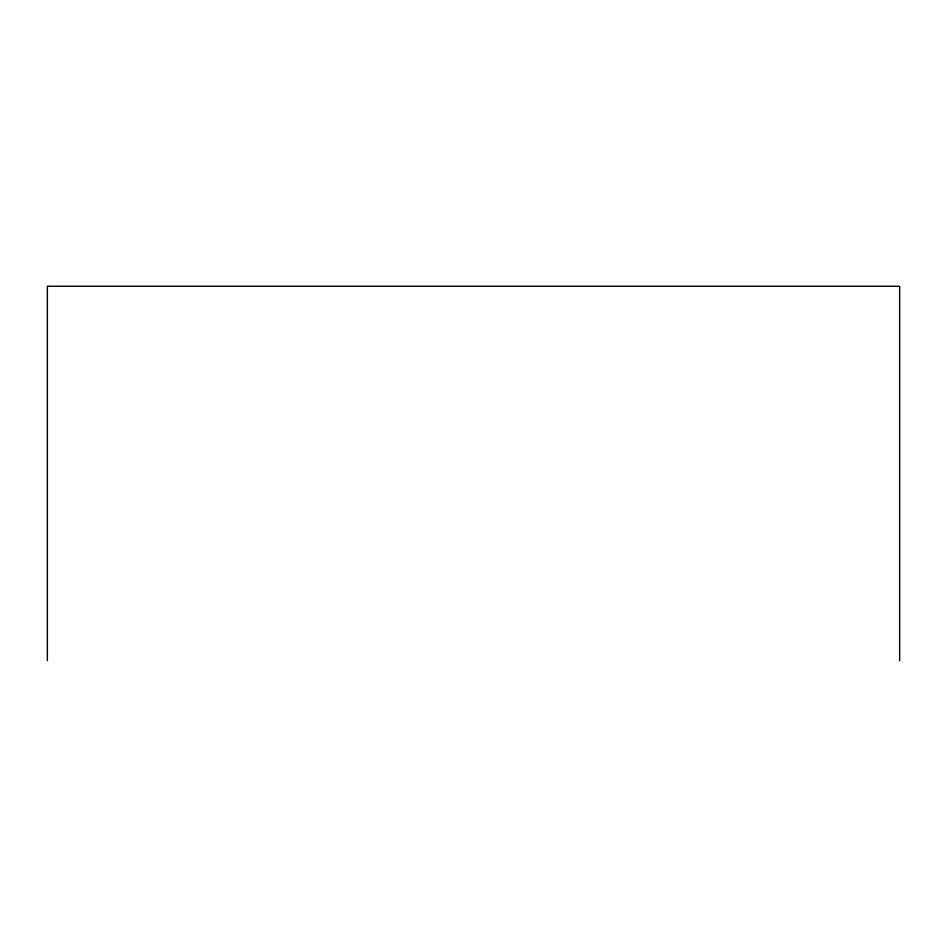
<?xml version="1.0" encoding="UTF-8"?>
<svg xmlns="http://www.w3.org/2000/svg" width="947" height="947" viewBox="0 0 947 947"><rect width="100%" height="100%" fill="white"/><g stroke="black" fill="none" stroke-linecap="round" stroke-linejoin="round"><path stroke-width="1.42" d="M899.65 660.734L899.65 286.266L47.35 286.266L47.35 660.734"/></g></svg>
